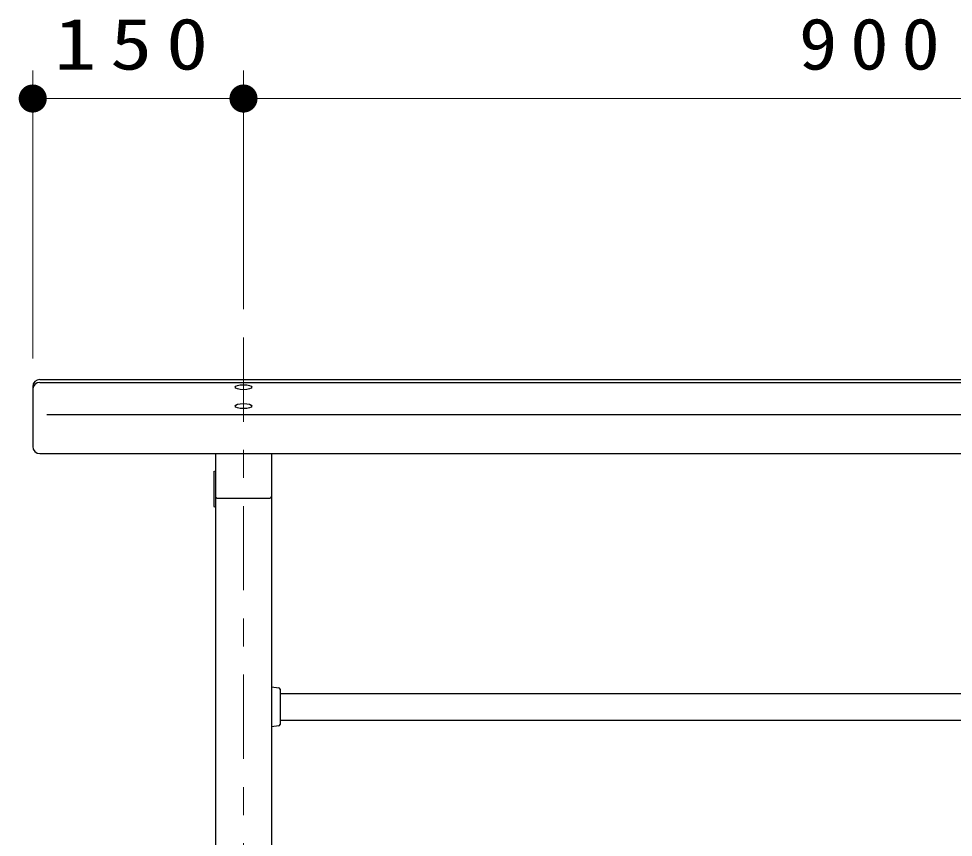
# Model space of a CAD drawing. Units: millimetres on the paper, scale 1:20. Extents: x -365 to 0, y -5 to 257.
# Drawn here: x -289.97 to -256.71, y 119.46 to 148.59 of the extents above; entities that cross this region are included whole.
import ezdxf

# ---------------------------------------------------------------- set-up
doc = ezdxf.new("R2010")
doc.units = ezdxf.units.MM
doc.linetypes.add('USER2', pattern=[6, 3, -1, 1, -1])
doc.layers.add('1_20', color=3, linetype='Continuous', lineweight=25)
doc.styles.add('ＭＳ ゴシック', font='')
doc.styles.get('ＭＳ ゴシック').set_extended_font_data('MS Gothic')

# ---------------------------------------------------------------- blocks, each defined once
blk = doc.blocks.new('filled_dot')
at = {"color": 0, "linetype": 'Continuous', "lineweight": -2, "const_width": 1.25}
blk.add_lwpolyline([(-0.625, 0, 1), (0.625, 0, 1)], format="xyb", close=True, dxfattribs=at)

msp = doc.modelspace()

# ---------------------------------------------------------------- linework, layer by layer
at = {"layer": '1_20', "color": 7, "lineweight": 13}
for p, q in [((-289.467, 136.5), (-289.467, 146.75)), ((-281.967, 138.25), (-281.967, 146.75)), ((-289.467, 145.75), (-281.967, 145.75)), ((-281.967, 145.75), (-236.967, 145.75))]:
    msp.add_line(p, q, dxfattribs=at)
at = {"layer": '1_20', "color": 7, "linetype": 'USER2', "lineweight": 13}
msp.add_line((-281.967, 137.25), (-281.967, 98.353), dxfattribs=at)
at = {"layer": '1_20'}
for p, q in [((-289.217, 135.75), (-229.717, 135.75)), ((-289.467, 135.5), (-289.467, 133.365)), ((-289.217, 135.649), (-229.717, 135.649)), ((-288.967, 134.509), (-229.967, 134.509)), ((-289.217, 133.115), (-229.717, 133.115)), ((-282.967, 133.115), (-282.967, 118.037)), ((-280.967, 133.115), (-280.967, 118.037)), ((-283.017, 132.478), (-282.967, 132.503)), ((-283.017, 132.478), (-283.017, 131.228)), ((-282.892, 131.528), (-281.042, 131.528)), ((-283.017, 131.228), (-282.967, 131.203)), ((-280.967, 124.81), (-280.712, 124.783)), ((-280.667, 124.733), (-280.667, 123.473)), ((-280.667, 124.581), (-238.267, 124.581)), ((-280.712, 123.423), (-280.967, 123.397)), ((-280.667, 123.626), (-238.267, 123.626))]:
    msp.add_line(p, q, dxfattribs=at)
for centre, radius, start, end in [((-289.217, 135.5), 0.25, 90, 180), ((-289.217, 135.399), 0.25, 90, 180), ((-289.217, 133.365), 0.25, 180, 270), ((-282.892, 131.603), 0.075, 180, 270), ((-281.042, 131.603), 0.075, 270, 0), ((-280.717, 124.733), 0.05, 0, 83.9916), ((-280.717, 123.473), 0.05, 276.0084, 0)]:
    msp.add_arc(centre, radius, start, end, dxfattribs=at)
for centre in [(-281.967, 135.477), (-281.967, 134.807)]:
    msp.add_ellipse(centre, major_axis=(0.3, 0), ratio=0.297812, dxfattribs=at)

# ---------------------------------------------------------------- block references
at = {"layer": '1_20', "color": 7, "lineweight": 13, "xscale": 0.4, "yscale": 0.4}
for p in [(-289.467, 145.75), (-281.967, 145.75)]:
    msp.add_blockref('filled_dot', p, dxfattribs=at)
at = {"layer": '1_20', "color": 7, "lineweight": 13, "xscale": 0.4, "yscale": 0.4, "rotation": 180}
msp.add_blockref('filled_dot', (-281.967, 145.75), dxfattribs=at)

# ---------------------------------------------------------------- texts
at = {"layer": '1_20', "color": 7, "char_height": 1.833, "attachment_point": 8, "style": 'ＭＳ ゴシック'}
for s, insert in [('\\T1.33;\\W1.2;150', (-285.717, 146.75)), ('\\T1.33;\\W1.1;900', (-259.467, 146.75))]:
    msp.add_mtext(s, dxfattribs=dict(at, insert=insert))

doc.saveas('drawing.dxf')
